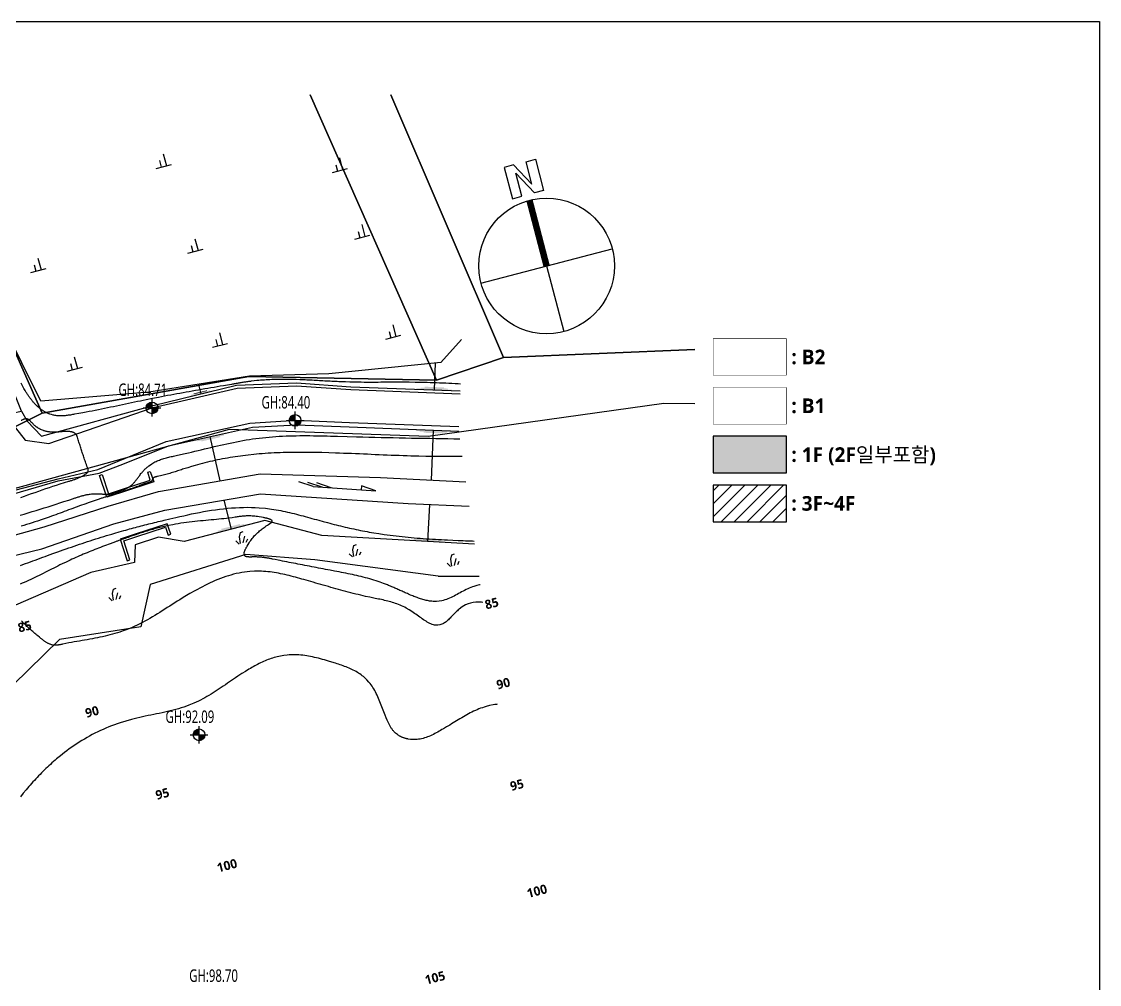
# Model space of a CAD drawing. Header units: millimetres. Extents: x 0 to 190005487, y 0 to 455456909.
# Drawn here: x 218247 to 336000, y 132444 to 237600 of the extents above; entities that cross this region are included whole.
import ezdxf
from ezdxf.enums import TextEntityAlignment as Align
from ezdxf.xclip import XClip

# ---------------------------------------------------------------- set-up
doc = ezdxf.new("R2010")
doc.units = ezdxf.units.MM
doc.header["$LTSCALE"] = 800
doc.header["$MEASUREMENT"] = 0
doc.header["$XCLIPFRAME"] = 0
doc.linetypes.add('CENTER', pattern=[2, 1.25, -0.25, 0.25, -0.25])
doc.linetypes.add('HID', pattern=[2, 1.1, -0.9])
doc.layers.get('0').update_dxf_attribs({"linetype": 'CONTINUOUS'})
doc.layers.get('Defpoints').update_dxf_attribs({"color": 153, "linetype": 'CONTINUOUS'})
for name, color, linetype in [('1-1CON', 35, 'CONTINUOUS'), ('1-5CON', 30, 'CONTINUOUS'), ('1-HY', 8, 'CONTINUOUS'), ('1-ROAD', 1, 'CONTINUOUS'), ('1-SIM', 8, 'CONTINUOUS'), ('1-낙차구조물', 7, 'CONTINUOUS'), ('1-물선', 5, 'CONTINUOUS'), ('1-지적선', 3, 'CONTINUOUS'), ('2F', 5, 'HID'), ('CE_GH', 240, 'CONTINUOUS'), ('NR', 7, 'CONTINUOUS'), ('SYM', 7, 'CONTINUOUS'), ('TEX', 3, 'CONTINUOUS'), ('WAL', 3, 'CONTINUOUS'), ('지상1층', 253, 'CONTINUOUS'), ('지하2층외벽선', 6, 'CONTINUOUS')]:
    doc.layers.add(name, color=color, linetype=linetype)
doc.layers.add('CE_FH_TEXT', color=130, linetype='CONTINUOUS', lineweight=20)
doc.layers.add('CE_GH_TEXT', color=2, linetype='CONTINUOUS', lineweight=20)
doc.styles.add('SH_대대리576', font='NanumGothicBold.ttf')
doc.styles.add('나눔고딕N', font='NanumGothic.ttf')

# ---------------------------------------------------------------- blocks, each defined once
blk = doc.blocks.new('A$C6F554C51')
at = {"layer": '1-SIM', "color": 8}
for p, q in [((0.769, 0.892), (0.769, 0)), ((0.375, 0.48), (0.375, 0)), ((0, 0), (1.144, 0))]:
    blk.add_line(p, q, dxfattribs=at)
blk = doc.blocks.new('A$C39EA40FB')
at = {"layer": '1-SIM', "color": 8}
for p, q in [((0.48, 0.777), (0.686, 0.812)), ((0, 0.286), (0.172, 0)), ((0.274, 0), (0.332, 0.503)), ((0.332, 0.503), (0.48, 0.777)), ((0.469, 0), (0.709, 0.446)), ((0.709, 0.011), (0.88, 0.206))]:
    blk.add_line(p, q, dxfattribs=at)
blk = doc.blocks.new('A$C19E135C4')
at = {"layer": '1-물선', "linetype": 'Continuous'}
for p, q in [((1.6, 0), (0, 0.42)), ((2.6, 0), (1, 0.42)), ((1.6, 0), (8.48, 0)), ((3.6, 0), (2, 0.42)), ((8.48, 0), (6.87, 0.42))]:
    blk.add_line(p, q, dxfattribs=at)
blk.add_lwpolyline([(6.87, 0.42), (6.87, 0)], dxfattribs=at)
blk = doc.blocks.new('dr-sy-018-D-M')
for p, q in [((-1, 16.4), (-2.5, 16.4)), ((-2.5, 16.4), (-2.5, 11.4)), ((-1, 16.4), (1, 12.8)), ((-1, 15.09), (1.05, 11.4)), ((-1, 11.4), (-1, 15.09)), ((1, 12.8), (1, 16.4)), ((1, 16.4), (2.5, 16.4)), ((2.5, 16.4), (2.5, 11.4)), ((-2.5, 11.4), (-1, 11.4)), ((2.5, 11.4), (1.05, 11.4)), ((-10.5, 0), (10.5, 0)), ((0, 0), (0, -10.5))]:
    blk.add_line(p, q)
at = {"const_width": 1}
blk.add_lwpolyline([(0, 10.5), (0, 0)], dxfattribs=at)
blk.add_circle((0, 0), 10.5)
blk = doc.blocks.new('현황측량 지적')
at = {"layer": '1-1CON', "linetype": 'Continuous', "elevation": 84000}
blk.add_lwpolyline([(137248, 39163), (136996, 39177), (136658, 39196), (136321, 39214), (135983, 39231), (135645, 39248), (135307, 39264), (134969, 39278), (134631, 39292), (134293, 39305), (133956, 39316), (133618, 39326), (133279, 39335), (132941, 39343), (132295, 39355), (131649, 39362), (131341, 39364), (131032, 39366), (130724, 39366), (130416, 39366), (130107, 39365), (129799, 39364), (129491, 39362), (129182, 39360), (128874, 39358), (128566, 39357), (128257, 39355), (127949, 39354), (127641, 39353), (127333, 39353), (127024, 39353), (126716, 39355), (126408, 39357), (126100, 39360), (125792, 39365), (125484, 39370), (125176, 39378), (124674, 39392), (124172, 39411), (123978, 39419), (123783, 39428), (123589, 39437), (123395, 39446), (123201, 39456), (123006, 39466), (122812, 39477), (122618, 39487), (122423, 39498), (122229, 39509), (122035, 39520), (121840, 39531), (121646, 39542), (121452, 39553), (121257, 39564), (121063, 39574), (120868, 39584), (120674, 39594), (120479, 39603), (120284, 39612), (120090, 39621), (119691, 39636), (119292, 39649), (119088, 39655), (118884, 39661), (118680, 39665), (118476, 39668), (118272, 39671), (118068, 39672), (117863, 39673), (117659, 39672), (117455, 39670), (117251, 39667), (117047, 39663), (116843, 39657), (116640, 39650), (116436, 39642), (116233, 39632), (116029, 39620), (115826, 39608), (115623, 39593), (115420, 39577), (115217, 39559), (115014, 39539), (114708, 39507), (114403, 39471), (114299, 39458), (114195, 39444), (114092, 39431), (113988, 39417), (113885, 39402), (113781, 39387), (113678, 39372), (113575, 39356), (113472, 39341), (113368, 39324), (113265, 39308), (113162, 39291), (113059, 39275), (112955, 39258), (112852, 39241), (112749, 39223), (112646, 39206), (112543, 39188), (112439, 39171), (112336, 39153), (112233, 39135), (111791, 39059), (111349, 38983), (111010, 38925), (110671, 38867), (110332, 38808), (109992, 38750), (109653, 38691), (109314, 38632), (108975, 38573), (108636, 38514), (108297, 38455), (107958, 38395), (107620, 38335), (107282, 38274), (106944, 38214), (106606, 38152), (106269, 38091), (105932, 38028), (105595, 37966), (105259, 37903), (104924, 37839), (104589, 37774), (104254, 37709), (103592, 37579), (102932, 37446), (102605, 37380), (102279, 37312), (101953, 37245), (101627, 37177), (101301, 37109), (100975, 37040), (100649, 36972), (100323, 36903), (99996, 36834), (99669, 36765), (99341, 36696), (99013, 36628), (98684, 36560), (98353, 36492), (98022, 36424), (97690, 36357), (97356, 36290), (97021, 36224), (96685, 36159), (96347, 36094), (96007, 36030), (95552, 35946), (95094, 35864), (94980, 35843), (94866, 35824), (94751, 35805), (94637, 35786), (94522, 35769), (94408, 35753), (94294, 35738), (94180, 35725), (94066, 35714), (93953, 35705), (93840, 35697), (93727, 35692), (93615, 35690), (93503, 35690), (93391, 35693), (93281, 35699), (93171, 35708), (93061, 35721), (92953, 35737), (92845, 35757), (92738, 35781), (92567, 35826), (92399, 35882), (92336, 35905), (92273, 35929), (92211, 35955), (92149, 35982), (92087, 36011), (92026, 36040), (91965, 36072), (91905, 36104), (91845, 36138), (91786, 36172), (91728, 36208), (91669, 36245), (91612, 36283), (91555, 36322), (91498, 36362), (91443, 36403), (91387, 36445), (91333, 36487), (91279, 36530), (91226, 36574), (91173, 36619), (91055, 36722), (90941, 36829), (90878, 36889), (90817, 36950), (90756, 37013), (90697, 37076), (90638, 37140), (90581, 37205), (90524, 37270), (90469, 37337), (90414, 37404), (90360, 37472), (90307, 37540), (90255, 37609), (90204, 37679), (90154, 37749), (90104, 37820), (90055, 37891), (90007, 37963), (89960, 38035), (89913, 38108), (89867, 38181), (89822, 38254), (89692, 38468), (89567, 38685), (89486, 38828), (89408, 38973), (89332, 39118), (89257, 39264)], dxfattribs=at)
at = {"layer": '1-1CON', "color": 8, "linetype": 'Continuous'}
for points, elevation in [([(139412, 17235), (139342, 17224), (139029, 17160), (138720, 17070), (138549, 17012), (138379, 16947), (138210, 16876), (138042, 16799), (137875, 16719), (137708, 16635), (137542, 16548), (137376, 16459), (137211, 16369), (137046, 16279), (136880, 16189), (136715, 16101), (136549, 16015), (136383, 15931), (136217, 15852), (136050, 15777), (135882, 15708), (135714, 15645), (135545, 15589), (135375, 15540), (135203, 15501), (134912, 15450), (134617, 15429), (134496, 15425), (134374, 15426), (134253, 15431), (134130, 15439), (134008, 15452), (133885, 15469), (133762, 15489), (133638, 15512), (133515, 15539), (133391, 15569), (133268, 15601), (133144, 15635), (133021, 15673), (132898, 15712), (132775, 15753), (132652, 15796), (132530, 15840), (132408, 15886), (132286, 15933), (132165, 15981), (132045, 16030), (131805, 16129), (131569, 16229), (131451, 16279), (131334, 16330), (131218, 16381), (131102, 16432), (130987, 16483), (130872, 16534), (130757, 16586), (130643, 16637), (130529, 16688), (130415, 16739), (130301, 16789), (130188, 16840), (130075, 16890), (129961, 16939), (129848, 16989), (129735, 17037), (129622, 17085), (129508, 17133), (129394, 17180), (129280, 17226), (129166, 17271), (128828, 17403), (128487, 17527), (128260, 17606), (128032, 17681), (127802, 17754), (127571, 17824), (127340, 17891), (127107, 17956), (126873, 18019), (126638, 18079), (126402, 18138), (126165, 18194), (125927, 18249), (125688, 18303), (125448, 18355), (125208, 18405), (124967, 18455), (124725, 18504), (124483, 18552), (124240, 18599), (123996, 18646), (123752, 18693), (123507, 18739), (123011, 18833), (122513, 18928), (122260, 18976), (122008, 19024), (121755, 19072), (121503, 19120), (121250, 19168), (120998, 19217), (120747, 19265), (120495, 19313), (120245, 19362), (119995, 19410), (119747, 19458), (119499, 19506), (119252, 19554), (119007, 19602), (118763, 19649), (118521, 19697), (118281, 19744), (118042, 19791), (117805, 19838), (117570, 19884), (117337, 19931), (117024, 19993), (116715, 20055), (116634, 20071), (116553, 20087), (116471, 20103), (116389, 20119), (116308, 20134), (116225, 20149), (116142, 20163), (116059, 20177), (115975, 20191), (115889, 20203), (115803, 20215), (115716, 20226), (115627, 20237), (115537, 20246), (115446, 20255), (115353, 20263), (115258, 20269), (115162, 20275), (115063, 20279), (114962, 20282), (114859, 20284), (114708, 20284), (114551, 20282), (114502, 20281), (114454, 20280), (114405, 20279), (114357, 20278), (114308, 20278), (114261, 20278), (114213, 20278), (114167, 20279), (114121, 20280), (114077, 20282), (114034, 20285), (113992, 20289), (113951, 20294), (113912, 20300), (113875, 20308), (113840, 20317), (113808, 20327), (113777, 20339), (113749, 20352), (113723, 20368), (113700, 20385), (113656, 20427), (113627, 20479), (113615, 20510), (113607, 20543), (113603, 20579), (113602, 20618), (113605, 20658), (113611, 20700), (113619, 20745), (113631, 20790), (113645, 20837), (113661, 20886), (113680, 20935), (113700, 20986), (113723, 21037), (113747, 21089), (113772, 21141), (113799, 21194), (113826, 21247), (113855, 21299), (113884, 21352), (113914, 21404), (113944, 21455), (114060, 21651), (114174, 21833), (114258, 21961), (114342, 22083), (114426, 22199), (114510, 22309), (114594, 22414), (114678, 22514), (114764, 22610), (114850, 22703), (114937, 22791), (115026, 22877), (115116, 22961), (115209, 23042), (115303, 23121), (115400, 23200), (115499, 23277), (115600, 23354), (115705, 23431), (115813, 23509), (115924, 23587), (116038, 23667), (116157, 23748), (116290, 23840), (116429, 23934), (116441, 23942), (116453, 23950), (116465, 23958), (116476, 23966), (116488, 23975), (116499, 23983), (116511, 23991), (116522, 23999), (116533, 24007), (116543, 24015), (116554, 24023), (116564, 24031), (116574, 24039), (116583, 24047), (116592, 24055), (116601, 24063), (116609, 24071), (116617, 24079), (116624, 24087), (116631, 24094), (116637, 24102), (116663, 24138), (116676, 24172), (116679, 24198), (116674, 24224), (116663, 24248), (116646, 24272), (116623, 24296), (116594, 24318), (116559, 24340), (116520, 24361), (116477, 24382), (116429, 24402), (116378, 24421), (116324, 24440), (116266, 24458), (116207, 24475), (116145, 24492), (116081, 24508), (116016, 24523), (115950, 24538), (115883, 24552), (115816, 24566), (115750, 24579), (115499, 24627), (115262, 24666), (115094, 24691), (114934, 24712), (114779, 24729), (114631, 24742), (114488, 24752), (114350, 24759), (114217, 24763), (114089, 24764), (113965, 24763), (113844, 24759), (113727, 24754), (113612, 24746), (113500, 24736), (113390, 24725), (113282, 24713), (113176, 24700), (113070, 24686), (112965, 24671), (112860, 24655), (112755, 24640), (112649, 24624), (112300, 24573), (111937, 24525), (111678, 24494), (111414, 24464), (111143, 24435), (110868, 24407), (110588, 24379), (110304, 24352), (110016, 24325), (109724, 24298), (109430, 24270), (109133, 24241), (108834, 24212), (108533, 24181), (108231, 24149), (107928, 24116), (107625, 24080), (107321, 24042), (107018, 24001), (106716, 23958), (106415, 23912), (106116, 23863), (105819, 23810), (105359, 23721), (104906, 23623), (104744, 23587), (104583, 23549), (104423, 23510), (104263, 23470), (104104, 23429), (103946, 23387), (103788, 23344), (103631, 23300), (103475, 23256), (103319, 23210), (103163, 23163), (103008, 23116), (102853, 23068), (102699, 23019), (102545, 22970), (102391, 22920), (102237, 22870), (102083, 22819), (101930, 22767), (101776, 22715), (101623, 22663), (101394, 22584), (101164, 22505), (101088, 22478), (101012, 22452), (100936, 22425), (100860, 22399), (100784, 22372), (100708, 22345), (100632, 22318), (100556, 22291), (100480, 22264), (100404, 22237), (100327, 22210), (100251, 22183), (100175, 22156), (100099, 22129), (100023, 22101), (99947, 22074), (99871, 22047), (99795, 22019), (99719, 21992), (99643, 21964), (99567, 21936), (99279, 21831), (98991, 21725), (98779, 21647), (98567, 21568), (98355, 21488), (98144, 21409), (97933, 21328), (97722, 21247), (97511, 21165), (97301, 21083), (97091, 21000), (96882, 20916), (96672, 20832), (96463, 20746), (96255, 20660), (96046, 20573), (95838, 20485), (95631, 20396), (95424, 20305), (95217, 20214), (95010, 20122), (94805, 20029), (94599, 19934), (94163, 19731), (93729, 19522), (93500, 19410), (93271, 19296), (93042, 19182), (92814, 19068), (92586, 18952), (92358, 18837), (92130, 18721), (91902, 18606), (91674, 18491), (91446, 18377), (91217, 18263), (90988, 18151), (90759, 18040), (90529, 17930), (90299, 17822), (90068, 17716), (89836, 17612), (89604, 17511), (89370, 17412), (89136, 17316)], 84000), ([(89154, 24841), (89589, 24971), (90024, 25102), (90458, 25234), (90893, 25367), (91327, 25502), (91762, 25638), (92196, 25774), (92631, 25912), (93066, 26051), (93501, 26191), (93936, 26332), (94457, 26503), (94979, 26674), (95065, 26703), (95150, 26731), (95236, 26759), (95322, 26786), (95408, 26814), (95494, 26840), (95580, 26867), (95667, 26893), (95753, 26918), (95839, 26943), (95926, 26967), (96012, 26990), (96099, 27012), (96186, 27033), (96273, 27053), (96360, 27072), (96447, 27089), (96535, 27106), (96623, 27121), (96710, 27134), (96798, 27146), (96931, 27162), (97064, 27174), (97109, 27178), (97154, 27181), (97199, 27184), (97243, 27186), (97288, 27188), (97333, 27190), (97378, 27191), (97423, 27192), (97468, 27193), (97513, 27193), (97559, 27193), (97604, 27192), (97649, 27191), (97694, 27190), (97739, 27188), (97785, 27186), (97830, 27184), (97875, 27182), (97920, 27179), (97966, 27176), (98011, 27172), (98086, 27166), (98161, 27159), (98191, 27156), (98220, 27153), (98250, 27150), (98280, 27147), (98309, 27144), (98339, 27142), (98368, 27139), (98398, 27136), (98427, 27134), (98457, 27132), (98486, 27130), (98516, 27129), (98545, 27128), (98574, 27127), (98604, 27126), (98633, 27126), (98662, 27127), (98691, 27128), (98721, 27129), (98750, 27132), (98779, 27134), (98822, 27139), (98865, 27146), (98879, 27148), (98893, 27151), (98907, 27153), (98921, 27156), (98935, 27159), (98949, 27162), (98963, 27165), (98977, 27168), (98991, 27171), (99005, 27175), (99019, 27178), (99033, 27182), (99047, 27185), (99061, 27189), (99074, 27193), (99088, 27197), (99102, 27201), (99116, 27205), (99130, 27209), (99144, 27213), (99158, 27217), (99225, 27237), (99293, 27257), (99347, 27273), (99400, 27289), (99453, 27306), (99507, 27322), (99560, 27339), (99613, 27356), (99666, 27373), (99719, 27391), (99772, 27408), (99825, 27426), (99878, 27444), (99930, 27462), (99983, 27480), (100035, 27499), (100088, 27517), (100140, 27536), (100193, 27555), (100245, 27574), (100297, 27593), (100349, 27613), (100401, 27633), (100466, 27657), (100531, 27682), (100543, 27687), (100556, 27692), (100569, 27697), (100581, 27702), (100594, 27707), (100607, 27712), (100619, 27717), (100632, 27722), (100645, 27727), (100657, 27732), (100670, 27738), (100683, 27743), (100695, 27748), (100708, 27753), (100720, 27759), (100733, 27764), (100745, 27770), (100758, 27775), (100770, 27781), (100782, 27787), (100795, 27792), (100831, 27810), (100868, 27828), (100892, 27840), (100916, 27852), (100940, 27865), (100963, 27878), (100987, 27891), (101010, 27905), (101033, 27919), (101057, 27933), (101079, 27947), (101102, 27962), (101125, 27977), (101147, 27992), (101169, 28007), (101191, 28023), (101213, 28039), (101235, 28055), (101256, 28071), (101277, 28088), (101298, 28105), (101319, 28122), (101340, 28139), (101403, 28194), (101464, 28251), (101505, 28291), (101545, 28331), (101583, 28373), (101621, 28415), (101659, 28458), (101695, 28502), (101731, 28546), (101766, 28591), (101801, 28636), (101836, 28682), (101870, 28728), (101904, 28775), (101937, 28821), (101971, 28868), (102004, 28915), (102038, 28962), (102071, 29009), (102105, 29057), (102139, 29104), (102173, 29150), (102207, 29197), (102277, 29291), (102349, 29383), (102386, 29430), (102424, 29476), (102462, 29521), (102500, 29567), (102539, 29611), (102578, 29656), (102618, 29699), (102658, 29743), (102699, 29785), (102740, 29828), (102782, 29869), (102824, 29911), (102866, 29951), (102909, 29991), (102953, 30030), (102997, 30069), (103041, 30107), (103086, 30144), (103132, 30180), (103178, 30216), (103224, 30251), (103377, 30363), (103534, 30466), (103646, 30533), (103759, 30597), (103875, 30658), (103993, 30715), (104112, 30769), (104233, 30820), (104356, 30868), (104480, 30913), (104606, 30957), (104733, 30998), (104861, 31036), (104990, 31074), (105119, 31109), (105250, 31143), (105382, 31176), (105513, 31207), (105646, 31238), (105779, 31268), (105912, 31298), (106045, 31327), (106178, 31356), (106672, 31463), (107164, 31574), (107522, 31656), (107878, 31740), (108233, 31824), (108587, 31908), (108940, 31993), (109293, 32078), (109644, 32163), (109995, 32247), (110345, 32330), (110695, 32412), (111044, 32493), (111393, 32572), (111742, 32650), (112091, 32725), (112440, 32798), (112789, 32868), (113138, 32935), (113488, 32999), (113838, 33059), (114188, 33116), (114540, 33169), (115257, 33267), (115978, 33347), (116345, 33383), (116714, 33415), (117084, 33442), (117454, 33465), (117825, 33485), (118197, 33501), (118569, 33513), (118942, 33523), (119315, 33529), (119689, 33533), (120063, 33535), (120437, 33534), (120812, 33531), (121187, 33527), (121563, 33521), (121938, 33514), (122314, 33505), (122689, 33496), (123065, 33486), (123441, 33475), (123816, 33465), (124861, 33435), (125904, 33408), (126572, 33390), (127239, 33374), (127905, 33358), (128571, 33343), (129237, 33329), (129902, 33315), (130567, 33301), (131232, 33288), (131896, 33275), (132560, 33263), (133224, 33252), (133887, 33240), (134551, 33229), (135214, 33218), (135876, 33208), (136539, 33197), (137174, 33188)], 84000), ([(137446, 31254), (137401, 31254), (137082, 31251), (136764, 31249), (136445, 31248), (136126, 31247), (135808, 31246), (135489, 31247), (135171, 31248), (134852, 31250), (134534, 31253), (134215, 31256), (133463, 31267), (132711, 31282), (132278, 31293), (131845, 31304), (131411, 31318), (130978, 31332), (130545, 31347), (130111, 31364), (129678, 31381), (129245, 31399), (128812, 31417), (128378, 31436), (127945, 31455), (127512, 31474), (127079, 31493), (126645, 31512), (126212, 31531), (125779, 31549), (125346, 31567), (124913, 31584), (124479, 31601), (124046, 31616), (123613, 31631), (122855, 31655), (122097, 31675), (121771, 31682), (121446, 31689), (121121, 31695), (120796, 31700), (120471, 31703), (120146, 31706), (119821, 31707), (119496, 31706), (119170, 31704), (118845, 31701), (118520, 31695), (118195, 31688), (117870, 31679), (117544, 31668), (117219, 31655), (116894, 31640), (116568, 31623), (116243, 31603), (115917, 31581), (115592, 31556), (115266, 31529), (114660, 31473), (114053, 31408), (113772, 31376), (113492, 31341), (113211, 31305), (112931, 31266), (112651, 31225), (112371, 31182), (112092, 31137), (111813, 31090), (111535, 31041), (111257, 30989), (110980, 30936), (110704, 30880), (110428, 30822), (110154, 30762), (109880, 30699), (109608, 30634), (109336, 30567), (109065, 30498), (108796, 30427), (108528, 30353), (108261, 30277), (107856, 30158), (107454, 30033), (107316, 29990), (107178, 29945), (107039, 29901), (106901, 29856), (106763, 29811), (106625, 29766), (106487, 29721), (106348, 29677), (106210, 29632), (106070, 29587), (105930, 29543), (105790, 29500), (105649, 29457), (105507, 29414), (105364, 29372), (105221, 29331), (105076, 29291), (104930, 29252), (104784, 29215), (104636, 29178), (104486, 29142), (104313, 29103), (104139, 29066), (104117, 29061), (104095, 29057), (104073, 29052), (104051, 29047), (104029, 29042), (104007, 29037), (103986, 29031), (103964, 29025), (103943, 29019), (103922, 29013), (103902, 29006), (103881, 28998), (103861, 28991), (103842, 28982), (103822, 28974), (103803, 28964), (103785, 28954), (103767, 28944), (103749, 28932), (103732, 28920), (103716, 28908), (103695, 28890), (103675, 28870), (103671, 28866), (103666, 28861), (103662, 28856), (103657, 28851), (103653, 28846), (103648, 28841), (103644, 28836), (103640, 28831), (103636, 28826), (103632, 28820), (103628, 28815), (103624, 28809), (103620, 28804), (103617, 28798), (103613, 28793), (103609, 28787), (103606, 28781), (103603, 28775), (103599, 28769), (103596, 28763), (103593, 28757), (103586, 28743), (103580, 28729), (103577, 28722), (103574, 28714), (103571, 28706), (103568, 28698), (103565, 28690), (103562, 28682), (103559, 28674), (103556, 28666), (103553, 28658), (103551, 28650), (103548, 28643), (103545, 28635), (103542, 28627), (103539, 28620), (103535, 28612), (103532, 28605), (103528, 28598), (103525, 28591), (103521, 28584), (103517, 28577), (103512, 28571), (103502, 28557), (103490, 28544), (103483, 28537), (103476, 28530), (103468, 28524), (103460, 28518), (103452, 28513), (103443, 28507), (103434, 28502), (103425, 28497), (103415, 28493), (103406, 28488), (103396, 28484), (103386, 28480), (103375, 28476), (103365, 28473), (103354, 28469), (103344, 28466), (103333, 28462), (103322, 28459), (103311, 28456), (103300, 28452), (103289, 28449), (103223, 28430), (103157, 28410), (103102, 28393), (103049, 28376), (102995, 28359), (102943, 28342), (102890, 28324), (102839, 28307), (102787, 28289), (102737, 28271), (102686, 28253), (102636, 28235), (102586, 28217), (102537, 28199), (102487, 28180), (102438, 28162), (102389, 28144), (102340, 28125), (102291, 28107), (102242, 28088), (102193, 28070), (102145, 28051), (102096, 28033), (101959, 27982), (101821, 27932), (101732, 27899), (101643, 27867), (101554, 27835), (101464, 27804), (101373, 27772), (101283, 27741), (101192, 27710), (101101, 27679), (101009, 27648), (100918, 27617), (100826, 27587), (100734, 27556), (100642, 27526), (100549, 27495), (100457, 27465), (100365, 27435), (100272, 27405), (100179, 27376), (100087, 27346), (99994, 27316), (99902, 27286), (99720, 27228), (99539, 27171), (99450, 27142), (99361, 27114), (99272, 27086), (99183, 27057), (99095, 27029), (99006, 27001), (98917, 26973), (98829, 26945), (98740, 26916), (98652, 26888), (98564, 26860), (98475, 26831), (98387, 26803), (98299, 26774), (98211, 26746), (98123, 26717), (98035, 26688), (97947, 26659), (97859, 26630), (97771, 26601), (97683, 26572), (97359, 26463), (97034, 26352), (96798, 26271), (96562, 26188), (96326, 26104), (96091, 26020), (95855, 25935), (95620, 25850), (95384, 25764), (95149, 25677), (94914, 25591), (94679, 25504), (94444, 25417), (94208, 25330), (93973, 25243), (93738, 25157), (93502, 25070), (93267, 24984), (93031, 24898), (92795, 24813), (92559, 24729), (92323, 24645), (92086, 24562), (91559, 24378), (91029, 24200), (90737, 24103), (90444, 24007), (90151, 23913), (89858, 23820), (89564, 23728), (89270, 23637)], 83000), ([(89177, 19360), (89449, 19456), (89719, 19553), (89990, 19650), (90261, 19749), (90531, 19847), (90801, 19946), (91071, 20046), (91342, 20145), (91612, 20245), (91882, 20344), (92152, 20443), (92715, 20649), (93279, 20851), (93571, 20956), (93865, 21060), (94158, 21163), (94451, 21266), (94745, 21367), (95039, 21468), (95334, 21568), (95628, 21668), (95923, 21766), (96218, 21864), (96513, 21961), (96808, 22057), (97104, 22152), (97400, 22246), (97696, 22339), (97992, 22432), (98289, 22523), (98586, 22613), (98883, 22702), (99180, 22791), (99477, 22878), (99982, 23024), (100487, 23167), (100694, 23225), (100901, 23282), (101109, 23339), (101317, 23396), (101524, 23452), (101732, 23508), (101940, 23563), (102149, 23618), (102357, 23672), (102566, 23726), (102775, 23780), (102984, 23833), (103193, 23886), (103403, 23938), (103612, 23990), (103822, 24042), (104032, 24094), (104243, 24145), (104454, 24196), (104665, 24247), (104876, 24297), (105515, 24448), (106156, 24598), (106586, 24696), (107017, 24793), (107449, 24887), (107882, 24978), (108316, 25066), (108750, 25151), (109185, 25231), (109620, 25307), (110055, 25377), (110491, 25442), (110927, 25501), (111363, 25553), (111799, 25598), (112234, 25636), (112670, 25666), (113104, 25688), (113539, 25701), (113973, 25705), (114406, 25699), (114838, 25682), (115269, 25655), (115948, 25595), (116624, 25507), (116871, 25470), (117117, 25431), (117363, 25388), (117609, 25342), (117855, 25293), (118100, 25242), (118345, 25188), (118590, 25132), (118835, 25074), (119079, 25014), (119323, 24953), (119568, 24890), (119812, 24825), (120056, 24760), (120299, 24694), (120543, 24627), (120787, 24560), (121031, 24493), (121275, 24425), (121518, 24358), (121762, 24291), (122245, 24160), (122727, 24032), (122966, 23969), (123205, 23908), (123445, 23847), (123684, 23786), (123923, 23727), (124162, 23669), (124402, 23612), (124642, 23555), (124881, 23500), (125121, 23445), (125362, 23392), (125602, 23340), (125842, 23289), (126083, 23239), (126324, 23190), (126565, 23143), (126806, 23097), (127047, 23052), (127289, 23008), (127531, 22965), (127773, 22924), (128341, 22831), (128910, 22746), (129237, 22700), (129564, 22656), (129892, 22614), (130220, 22575), (130549, 22537), (130878, 22502), (131207, 22468), (131536, 22436), (131866, 22406), (132195, 22378), (132525, 22351), (132856, 22326), (133186, 22302), (133516, 22279), (133847, 22257), (134178, 22237), (134509, 22217), (134840, 22199), (135170, 22181), (135501, 22164), (135832, 22147), (136422, 22119), (137011, 22092), (137270, 22081), (137529, 22069), (137787, 22058), (138046, 22048), (138304, 22037), (138563, 22027), (138741, 22020)], 83000), ([(141242, 4190), (141185, 4182), (140997, 4155), (140811, 4122), (140423, 4045), (140042, 3945), (139845, 3887), (139649, 3824), (139455, 3755), (139262, 3681), (139071, 3603), (138881, 3520), (138691, 3433), (138503, 3341), (138315, 3247), (138128, 3149), (137941, 3048), (137755, 2944), (137569, 2838), (137383, 2729), (137197, 2619), (137011, 2507), (136824, 2393), (136637, 2279), (136450, 2163), (136261, 2047), (136072, 1931), (135730, 1722), (135384, 1514), (135230, 1423), (135075, 1332), (134920, 1243), (134763, 1155), (134606, 1070), (134449, 987), (134290, 907), (134131, 831), (133972, 759), (133811, 691), (133650, 627), (133489, 569), (133327, 516), (133164, 469), (133000, 428), (132836, 394), (132671, 367), (132506, 347), (132340, 336), (132174, 332), (132006, 338), (131779, 357), (131550, 394), (131489, 405), (131429, 418), (131368, 431), (131308, 446), (131248, 462), (131189, 479), (131129, 497), (131070, 517), (131012, 538), (130954, 560), (130896, 583), (130839, 607), (130783, 633), (130727, 660), (130672, 688), (130618, 717), (130565, 748), (130513, 779), (130462, 812), (130411, 846), (130362, 882), (130252, 966), (130147, 1057), (130090, 1110), (130035, 1166), (129982, 1223), (129930, 1282), (129880, 1342), (129832, 1404), (129785, 1468), (129740, 1533), (129696, 1600), (129654, 1667), (129612, 1736), (129572, 1806), (129533, 1877), (129495, 1949), (129458, 2022), (129422, 2095), (129386, 2169), (129352, 2244), (129318, 2319), (129284, 2395), (129251, 2471), (129139, 2731), (129032, 2993), (128957, 3179), (128884, 3366), (128811, 3552), (128739, 3739), (128667, 3925), (128595, 4111), (128523, 4296), (128449, 4479), (128375, 4661), (128298, 4841), (128220, 5019), (128140, 5195), (128056, 5368), (127970, 5537), (127881, 5704), (127788, 5867), (127691, 6026), (127590, 6181), (127484, 6331), (127373, 6477), (127256, 6618), (127027, 6872), (126776, 7106), (126654, 7211), (126528, 7312), (126398, 7410), (126265, 7503), (126127, 7593), (125986, 7680), (125842, 7763), (125695, 7844), (125544, 7921), (125392, 7996), (125236, 8067), (125079, 8137), (124919, 8204), (124758, 8269), (124595, 8332), (124431, 8393), (124265, 8452), (124099, 8510), (123931, 8566), (123763, 8621), (123595, 8675), (123210, 8797), (122825, 8914), (122608, 8979), (122392, 9042), (122176, 9102), (121959, 9161), (121743, 9217), (121528, 9270), (121312, 9320), (121096, 9367), (120881, 9411), (120666, 9450), (120452, 9486), (120238, 9518), (120024, 9545), (119811, 9567), (119598, 9585), (119385, 9597), (119173, 9603), (118962, 9604), (118751, 9599), (118541, 9588), (118331, 9571), (117951, 9526), (117573, 9459), (117404, 9425), (117235, 9386), (117066, 9342), (116899, 9295), (116731, 9244), (116564, 9189), (116398, 9131), (116233, 9069), (116068, 9004), (115903, 8936), (115740, 8865), (115577, 8791), (115415, 8714), (115253, 8635), (115092, 8554), (114932, 8470), (114773, 8385), (114615, 8297), (114457, 8208), (114300, 8117), (114144, 8025), (113754, 7790), (113370, 7548), (113140, 7400), (112912, 7250), (112685, 7099), (112460, 6946), (112236, 6793), (112012, 6640), (111789, 6486), (111567, 6333), (111345, 6181), (111123, 6029), (110900, 5879), (110678, 5731), (110454, 5585), (110230, 5442), (110005, 5302), (109779, 5164), (109552, 5031), (109323, 4901), (109092, 4776), (108859, 4655), (108624, 4540), (108113, 4303), (107590, 4093), (107307, 3988), (107021, 3889), (106732, 3797), (106441, 3709), (106147, 3627), (105851, 3549), (105553, 3475), (105254, 3404), (104953, 3336), (104651, 3270), (104348, 3206), (104044, 3143), (103739, 3080), (103434, 3017), (103129, 2954), (102824, 2889), (102519, 2823), (102215, 2755), (101912, 2683), (101609, 2609), (101308, 2530), (100688, 2359), (100076, 2167), (99761, 2062), (99449, 1952), (99139, 1836), (98831, 1715), (98525, 1588), (98222, 1457), (97921, 1320), (97622, 1179), (97325, 1033), (97032, 881), (96740, 725), (96452, 565), (96166, 399), (95883, 230), (95603, 56), (95326, -123), (95052, -306), (94781, -492), (94513, -683), (94249, -878), (93988, -1077), (93553, -1419), (93128, -1772), (92956, -1917), (92786, -2065), (92617, -2213), (92450, -2364), (92285, -2516), (92121, -2670), (91958, -2825), (91797, -2982), (91637, -3140), (91478, -3300), (91320, -3461), (91164, -3623), (91009, -3787), (90855, -3952), (90702, -4119), (90550, -4287), (90399, -4456), (90249, -4626), (90101, -4797), (89953, -4970), (89806, -5143), (89486, -5525), (89170, -5912)], 91000)]:
    blk.add_lwpolyline(points, dxfattribs=dict(at, elevation=elevation))
at = {"layer": '1-5CON', "color": 8, "linetype": 'Continuous', "elevation": 85000}
for points in [[(139680, 15322), (139538, 15335), (139234, 15344), (138935, 15333), (138642, 15300), (138356, 15243), (138078, 15158), (137807, 15044), (137444, 14843), (137100, 14576), (137006, 14498), (136913, 14416), (136821, 14331), (136730, 14243), (136640, 14153), (136551, 14062), (136462, 13970), (136374, 13878), (136286, 13786), (136198, 13695), (136111, 13606), (136023, 13519), (135936, 13435), (135848, 13353), (135760, 13276), (135672, 13204), (135583, 13136), (135494, 13074), (135404, 13019), (135314, 12970), (135222, 12929), (135011, 12854), (134794, 12823), (134670, 12820), (134545, 12829), (134418, 12850), (134289, 12882), (134160, 12924), (134028, 12975), (133896, 13035), (133762, 13103), (133628, 13178), (133492, 13259), (133355, 13345), (133217, 13435), (133079, 13529), (132940, 13627), (132800, 13726), (132660, 13826), (132519, 13927), (132378, 14027), (132237, 14126), (132095, 14223), (131953, 14318), (131642, 14516), (131331, 14693), (131162, 14783), (130993, 14868), (130824, 14947), (130654, 15021), (130485, 15090), (130316, 15154), (130147, 15215), (129977, 15271), (129808, 15324), (129639, 15374), (129469, 15421), (129300, 15465), (129130, 15507), (128961, 15547), (128791, 15585), (128621, 15621), (128452, 15657), (128282, 15692), (128112, 15727), (127942, 15761), (127772, 15795), (127332, 15886), (126892, 15982), (126622, 16042), (126352, 16105), (126082, 16169), (125811, 16235), (125540, 16302), (125269, 16371), (124997, 16441), (124726, 16512), (124454, 16585), (124181, 16659), (123909, 16733), (123636, 16809), (123363, 16885), (123089, 16963), (122816, 17040), (122542, 17119), (122267, 17197), (121993, 17277), (121718, 17356), (121442, 17436), (121167, 17515), (120661, 17661), (120153, 17807), (119922, 17873), (119691, 17939), (119460, 18003), (119228, 18067), (118997, 18129), (118765, 18189), (118533, 18248), (118301, 18304), (118069, 18358), (117837, 18410), (117605, 18458), (117373, 18503), (117141, 18545), (116909, 18583), (116677, 18618), (116445, 18648), (116213, 18673), (115982, 18694), (115750, 18710), (115519, 18720), (115287, 18725), (114760, 18723), (114234, 18690), (113939, 18662), (113645, 18625), (113351, 18579), (113057, 18524), (112765, 18461), (112473, 18389), (112182, 18311), (111892, 18225), (111603, 18132), (111314, 18032), (111027, 17927), (110742, 17815), (110457, 17697), (110174, 17575), (109892, 17447), (109611, 17315), (109332, 17178), (109055, 17037), (108780, 16893), (108506, 16745), (108234, 16594), (107679, 16279), (107133, 15954), (106855, 15786), (106579, 15615), (106304, 15443), (106031, 15270), (105759, 15097), (105487, 14923), (105216, 14750), (104946, 14577), (104676, 14406), (104406, 14236), (104136, 14068), (103866, 13903), (103595, 13740), (103323, 13581), (103051, 13425), (102777, 13274), (102502, 13127), (102225, 12984), (101946, 12847), (101665, 12716), (101382, 12591), (100842, 12367), (100291, 12168), (100030, 12079), (99766, 11996), (99501, 11916), (99233, 11841), (98964, 11770), (98693, 11703), (98421, 11639), (98147, 11577), (97871, 11519), (97595, 11462), (97317, 11407), (97037, 11354), (96757, 11302), (96475, 11251), (96193, 11201), (95909, 11150), (95625, 11100), (95340, 11049), (95054, 10997), (94768, 10944), (94481, 10890), (94147, 10824), (93812, 10756), (93764, 10746), (93717, 10737), (93670, 10727), (93623, 10718), (93576, 10709), (93529, 10701), (93482, 10692), (93436, 10685), (93389, 10677), (93342, 10671), (93296, 10665), (93249, 10659), (93203, 10655), (93157, 10651), (93111, 10648), (93066, 10647), (93020, 10646), (92975, 10646), (92930, 10648), (92885, 10650), (92840, 10654), (92732, 10667), (92626, 10689), (92564, 10704), (92502, 10722), (92441, 10742), (92381, 10765), (92321, 10790), (92261, 10818), (92202, 10847), (92144, 10878), (92085, 10910), (92027, 10945), (91970, 10980), (91913, 11018), (91856, 11056), (91800, 11095), (91744, 11135), (91689, 11177), (91634, 11218), (91579, 11261), (91524, 11303), (91470, 11346), (91416, 11390), (91246, 11527), (91079, 11664), (90965, 11757), (90853, 11850), (90742, 11943), (90632, 12036), (90524, 12129), (90416, 12223), (90310, 12317), (90204, 12411), (90100, 12506), (89996, 12601), (89893, 12698), (89791, 12796), (89689, 12894), (89588, 12995), (89488, 13096), (89388, 13199), (89289, 13304)], [(89223, 26780), (89613, 26920), (90003, 27061), (90393, 27201), (90783, 27339), (91172, 27477), (91561, 27613), (91950, 27747), (92339, 27879), (92728, 28009), (93117, 28136), (93507, 28261), (93980, 28408), (94453, 28550), (94537, 28575), (94620, 28600), (94703, 28626), (94787, 28651), (94870, 28677), (94953, 28704), (95036, 28731), (95118, 28759), (95201, 28788), (95283, 28818), (95366, 28849), (95448, 28882), (95529, 28916), (95611, 28951), (95692, 28988), (95773, 29027), (95853, 29067), (95934, 29110), (96013, 29154), (96093, 29201), (96172, 29250), (96262, 29309), (96351, 29371), (96363, 29379), (96374, 29387), (96385, 29395), (96396, 29403), (96407, 29411), (96417, 29420), (96428, 29428), (96438, 29437), (96449, 29445), (96458, 29454), (96468, 29463), (96478, 29471), (96487, 29480), (96495, 29490), (96504, 29499), (96512, 29508), (96520, 29518), (96527, 29528), (96534, 29537), (96540, 29547), (96546, 29558), (96561, 29585), (96571, 29613), (96577, 29631), (96581, 29649), (96584, 29668), (96586, 29687), (96586, 29707), (96586, 29727), (96585, 29747), (96583, 29767), (96580, 29788), (96577, 29809), (96572, 29830), (96567, 29851), (96562, 29873), (96556, 29894), (96549, 29916), (96542, 29938), (96535, 29960), (96528, 29982), (96520, 30004), (96512, 30026), (96504, 30048), (96443, 30215), (96385, 30379), (96335, 30519), (96286, 30656), (96239, 30792), (96192, 30926), (96147, 31058), (96102, 31188), (96059, 31317), (96016, 31445), (95974, 31572), (95932, 31698), (95891, 31823), (95851, 31948), (95810, 32073), (95770, 32198), (95731, 32323), (95691, 32448), (95651, 32574), (95612, 32700), (95572, 32827), (95532, 32955), (95491, 33085), (95447, 33227), (95402, 33372), (95398, 33384), (95395, 33396), (95391, 33408), (95387, 33420), (95383, 33432), (95379, 33444), (95375, 33456), (95370, 33468), (95366, 33480), (95362, 33492), (95357, 33504), (95352, 33515), (95347, 33527), (95342, 33538), (95337, 33550), (95332, 33561), (95326, 33572), (95320, 33583), (95314, 33594), (95308, 33605), (95301, 33615), (95292, 33628), (95283, 33641), (95282, 33643), (95280, 33645), (95278, 33648), (95276, 33650), (95274, 33653), (95273, 33655), (95271, 33657), (95269, 33660), (95267, 33662), (95265, 33664), (95263, 33667), (95261, 33669), (95259, 33671), (95258, 33674), (95256, 33676), (95254, 33678), (95252, 33680), (95250, 33683), (95248, 33685), (95246, 33687), (95244, 33689), (95225, 33710), (95206, 33729), (95188, 33745), (95169, 33761), (95150, 33776), (95130, 33790), (95109, 33803), (95088, 33816), (95067, 33829), (95045, 33840), (95023, 33851), (95000, 33861), (94977, 33871), (94954, 33881), (94930, 33889), (94906, 33898), (94882, 33905), (94858, 33913), (94833, 33920), (94809, 33926), (94784, 33932), (94759, 33938), (94735, 33943), (94648, 33960), (94561, 33974), (94499, 33982), (94437, 33987), (94376, 33992), (94315, 33994), (94253, 33996), (94192, 33996), (94131, 33995), (94070, 33992), (94009, 33989), (93948, 33985), (93887, 33981), (93826, 33976), (93765, 33970), (93704, 33964), (93643, 33958), (93581, 33952), (93520, 33946), (93459, 33940), (93397, 33934), (93336, 33929), (93274, 33924), (93148, 33916), (93021, 33911), (92956, 33909), (92891, 33909), (92826, 33909), (92761, 33910), (92696, 33912), (92631, 33915), (92566, 33919), (92502, 33924), (92437, 33930), (92373, 33937), (92309, 33945), (92245, 33955), (92181, 33965), (92118, 33977), (92055, 33989), (91993, 34003), (91931, 34018), (91870, 34035), (91809, 34052), (91749, 34071), (91690, 34091), (91579, 34131), (91472, 34176), (91422, 34198), (91372, 34221), (91324, 34245), (91275, 34271), (91228, 34297), (91180, 34324), (91134, 34352), (91087, 34381), (91041, 34411), (90995, 34442), (90950, 34474), (90905, 34507), (90861, 34542), (90817, 34577), (90773, 34613), (90729, 34650), (90686, 34688), (90643, 34727), (90600, 34768), (90558, 34809), (90516, 34851), (90453, 34916), (90390, 34983), (90368, 35006), (90347, 35029), (90326, 35052), (90305, 35075), (90284, 35097), (90262, 35120), (90241, 35142), (90220, 35163), (90198, 35184), (90176, 35204), (90154, 35224), (90132, 35242), (90109, 35260), (90087, 35277), (90064, 35292), (90040, 35306), (90017, 35319), (89993, 35331), (89968, 35341), (89944, 35350), (89919, 35357), (89877, 35365), (89834, 35369), (89817, 35370), (89799, 35369), (89782, 35369), (89765, 35367), (89747, 35365), (89729, 35363), (89712, 35360), (89694, 35356), (89676, 35352), (89658, 35347), (89640, 35342), (89622, 35337), (89604, 35331), (89586, 35325), (89568, 35318), (89550, 35312), (89532, 35304), (89514, 35297), (89496, 35290), (89478, 35282), (89461, 35274), (89403, 35248), (89346, 35221), (89307, 35202), (89269, 35182)]]:
    blk.add_lwpolyline(points, dxfattribs=at)
at = {"layer": '1-HY'}
for p, q in [((113793, 20552), (103347, 17264)), ((121335, 19964), (113793, 20552)), ((134826, 18193), (121335, 19964)), ((103347, 17264), (102336, 12642)), ((102336, 12642), (93451, 11257)), ((93451, 11257), (84550, 2614))]:
    blk.add_line(p, q, dxfattribs=at)
for points in [[(77224, 61535), (82815, 49188), (85933, 42238), (88223, 35993), (89310, 36205), (86758, 42522), (83659, 49367), (78011, 61839)], [(137377, 44039), (135095, 41503), (122861, 40292), (114205, 40014), (103202, 38269), (91406, 37291), (85096, 49943), (79456, 62397)], [(84172, 25940), (93315, 28602), (97774, 29448), (100375, 30418), (105358, 32427), (114531, 34464), (119327, 34730), (125093, 34480), (137058, 34016)], [(134826, 18193), (139277, 18200)]]:
    blk.add_lwpolyline(points, dxfattribs=at)
at = {"layer": '1-HY', "color": 8}
for points in [[(89310, 36205), (89902, 35117), (91495, 33462), (103670, 36838), (112796, 39037), (119340, 39290), (125278, 38876), (137228, 38413)], [(138790, 21670), (122100, 22631), (115891, 24265), (107073, 21976), (104277, 22451), (101726, 21595), (101623, 19696), (96883, 18569), (87545, 14532), (73680, 11276), (64808, 11212), (63356, 12165)]]:
    blk.add_lwpolyline(points, dxfattribs=at)
at = {"layer": '1-ROAD'}
for points in [[(87602, 35724), (89703, 33045), (92294, 32693), (103666, 36611), (112860, 38723), (119336, 38990), (125261, 38577), (137217, 38113)], [(84097, 26428), (93284, 28806), (97620, 29828), (105116, 32911), (114255, 34912), (119322, 35230), (125114, 34980), (137077, 34516)]]:
    blk.add_lwpolyline(points, dxfattribs=at)
at = {"layer": '1-낙차구조물', "color": 8}
for points in [[(98115, 29286), (98794, 27193), (100126, 27625), (103363, 28675), (103085, 29532), (103370, 29624), (103741, 28483), (100218, 27340), (98601, 26815), (97830, 29193)], [(101142, 19958), (100463, 22050), (101794, 22482), (105031, 23533), (105309, 22677), (105595, 22769), (105224, 23911), (101702, 22768), (100085, 22243), (100856, 19865)]]:
    blk.add_lwpolyline(points, close=True, dxfattribs=at)
at = {"layer": '1-물선'}
for points in [[(-44527, 46069), (-43510, 45567), (-38516, 37084), (-35029, 32049), (-31930, 29077), (-28261, 28084), (-22622, 27049), (-17451, 26111), (-13244, 25122), (-7187, 22521), (-2191, 18804), (5198, 16710), (14848, 15440), (29384, 15349), (43509, 15220), (57330, 16577), (70112, 18974), (84062, 21418), (91786, 23556), (98779, 25841), (104280, 27429), (115356, 29359), (128526, 28969), (137832, 28498)], [(-44934, 45628), (-45234, 44552), (-40202, 36006), (-36558, 30745), (-32946, 27280), (-28703, 26132), (-22981, 25082), (-17858, 24152), (-13872, 23215), (-8192, 20776), (-3090, 16980), (4793, 14746), (14711, 13441), (29368, 13349), (43598, 13219), (57613, 14595), (70469, 17006), (84407, 19448), (91500, 21171), (99401, 23893), (104968, 25394), (115413, 27185), (131532, 26112), (138208, 25817)]]:
    blk.add_lwpolyline(points, dxfattribs=at)
at = {"layer": '1-지적선', "color": 8}
for points in [[(101982, 113466, 0), (110230, 115960, 0), (141956, 42067, 0), (134615, 39583, 0), (101982, 113466, 0)], [(163093, 42951, 0), (141956, 42067, 0), (112612, 110411, 0), (110230, 115960, 0)], [(65729, 94301, 0), (74835, 96067, 0), (91778, 102350, 0), (104425, 107934, 0), (134615, 39583, 0), (114128, 39992, 0), (91556, 35994, 0), (65729, 94301, 0)], [(65729, 94301, 0), (91556, 35994, 0), (85426, 32916, 0), (51739, 26760, 0), (28562, 78980, 0), (27912, 80442, 0), (26128, 84463, 0), (31497, 86898, 0), (45569, 95075, 0), (63231, 99943, 0), (65729, 94301, 0)], [(164646, 36999, 0), (159471, 37047, 0), (133715, 33447, 0), (111993, 34195, 0), (72168, 23245, 0), (37249, 19155, 0), (12164, 19719, 0), (-6679, 27296, 0), (-31371, 32014, 0), (-38601, 39563, 0), (-42798, 49546, 0), (-42034, 50172, 0), (-37419, 53960, 0), (-35300, 55700, 0), (-25832, 58666, 0)], [(-25832, 58666, 0), (-28703, 52047, 0), (-32025, 48700, 0), (-29790, 42906, 0), (-25000, 39402, 0), (338, 32445, 0), (12950, 26136, 0), (27155, 24530, 0), (43252, 24390, 0), (51739, 26760, 0), (85426, 32916, 0), (91556, 35994, 0), (114128, 39992, 0), (134615, 39583, 0), (141956, 42067, 0), (163093, 42951, 0)]]:
    blk.add_polyline3d(points, dxfattribs=at)
at = {"layer": 'NR', "color": 8, "linetype": 'Continuous'}
for p, q in [((134501, 41444), (134388, 38523)), ((108632, 39130), (108881, 38094)), ((110987, 28598), (109912, 33438)), ((134081, 28688), (134291, 34124)), ((111383, 26494), (112210, 23310)), ((133876, 26009), (133643, 21966))]:
    blk.add_line(p, q, dxfattribs=at)
for points in [[(135446, 38692), (133347, 38774), (135450, 38797), (133351, 38879)], [(110228, 38418), (107534, 37769), (110211, 38491), (107517, 37842)], [(109900, 38416), (107828, 37916), (109883, 38488), (107810, 37989)], [(109572, 38414), (108121, 38064), (109554, 38486), (108104, 38136)], [(136337, 38448), (132440, 38599), (136341, 38553), (132444, 38704)], [(135891, 38570), (132893, 38686), (135895, 38675), (132897, 38791)], [(132343, 34199), (136240, 34048), (132339, 34094), (136236, 33943)], [(108009, 33016), (111816, 33861), (108031, 32913), (111839, 33759)], [(108471, 33011), (111399, 33661), (108493, 32908), (111422, 33559)], [(108933, 33006), (110983, 33461), (108955, 32903), (111006, 33359)], [(132788, 34077), (135786, 33961), (132784, 33972), (135782, 33856)], [(133234, 33955), (135332, 33873), (133230, 33850), (135328, 33768)], [(114097, 23800), (110322, 22819), (114071, 23901), (110296, 22921)], [(113635, 23788), (110732, 23034), (113609, 23890), (110705, 23136)], [(113173, 23777), (111141, 23249), (113147, 23878), (111114, 23351)], [(135590, 21854), (131696, 22079), (135596, 21959), (131702, 22183)], [(135147, 21985), (132152, 22157), (135153, 22090), (132158, 22262)], [(134703, 22116), (132607, 22236), (134709, 22221), (132613, 22341)]]:
    blk.add_solid(points, dxfattribs=at)
at = {"layer": '1-SIM', "xscale": 1500, "yscale": 1500, "zscale": 1500, "rotation": 14.62512501046145}
for name, p in [('A$C6F554C51', (104007, 62726)), ('A$C6F554C51', (123260, 62280)), ('A$C6F554C51', (125704, 54990)), ('A$C6F554C51', (107471, 53449)), ('A$C6F554C51', (90316, 51342)), ('A$C6F554C51', (110148, 43179)), ('A$C6F554C51', (129090, 44064)), ('A$C6F554C51', (94283, 40571)), ('A$C39EA40FB', (112823, 21632)), ('A$C39EA40FB', (125190, 20218)), ('A$C39EA40FB', (135922, 19189)), ('A$C39EA40FB', (98962, 15444))]:
    blk.add_blockref(name, p, dxfattribs=at)
at = {"layer": '1-물선', "linetype": 'Continuous', "xscale": 1000.000000000001, "yscale": 1000.000000000001, "zscale": 1000.000000000001, "rotation": 356.192419298565}
blk.add_blockref('A$C19E135C4', (119549, 28077), dxfattribs=at)
at = {"layer": 'WAL', "xscale": 705.600000000074, "yscale": 705.600000000074, "zscale": 705.600000000074, "rotation": 14.62512501076412}
blk.add_blockref('dr-sy-018-D-M', (146659, 52073), dxfattribs=at)
at = {"layer": '1-5CON', "color": 8, "linetype": 'Continuous', "style": 'SH_대대리576'}
for s, p in [('85', (140067, 14547, 107840)), ('85', (89044, 12026, 107840)), ('90', (141334, 5804, 107840)), ('90', (96407, 2717, 107840)), ('95', (142822, -5275, 107840)), ('95', (104091, -6241, 107840)), ('100', (110790, -14176, 107840)), ('100', (144650, -16969, 107840)), ('105', (133514, -26432, 107840))]:
    blk.add_text(s, height=1000, rotation=14.62513, dxfattribs=at).set_placement(p)
blk = doc.blocks.new('A$C22D04AE8')
at = {"layer": 'CE_GH'}
h = blk.add_hatch(color=256, dxfattribs=at)
h.paths.add_polyline_path([(0, 0), (0, 800, 0.4142136), (-800, 0)])
h.paths.add_polyline_path([(800, 0), (0, 0), (0, -800, 0.4142136)])
for points in [[(-1200, 0), (1200, 0)], [(0, -1200), (0, 1200)]]:
    blk.add_lwpolyline(points, dxfattribs=at)
blk.add_circle((0, 0), 800, dxfattribs=at)
blk = doc.blocks.new('G$CBD6C6888')
at = {"layer": 'CE_GH', "linetype": 'ByBlock', "xscale": 0.8, "yscale": 0.8, "zscale": 0.8}
for p in [(211324, 186354, 85960), (226958, 184984, 170360), (216465, 150647, 92090)]:
    blk.add_blockref('A$C22D04AE8', p, dxfattribs=at)
at = {"layer": 'CE_GH_TEXT', "color": 2, "lineweight": 20, "style": '나눔고딕N', "width": 0.7}
for s, p in [('GH:84.71', (207656, 188334, 85960)), ('GH:84.40', (223289, 186964, 170360)), ('GH:92.09', (212797, 152627, 92090)), ('GH:98.70', (215385, 124350, 98700))]:
    blk.add_text(s, height=1360, dxfattribs=at).set_placement(p, align=Align.MIDDLE_LEFT)

msp = doc.modelspace()

# ---------------------------------------------------------------- hatches: boundary and pattern name
at = {"layer": '2F', "linetype": 'ByBlock'}
h = msp.add_hatch(dxfattribs=at)
h.set_pattern_fill('ANSI31', color=256, scale=8000)
h.set_pattern_definition([(45, (-1155562, 769213.4), (-707.1068, 707.1068), [])])
h.paths.add_polyline_path([(293798.6, 182981.4), (301798.6, 182981.4), (301798.6, 186981.4), (293798.6, 186981.4)])
at = {"layer": '지상1층'}
h = msp.add_hatch(color=256, dxfattribs=at)
h.dxf.hatch_style = 1
h.paths.add_polyline_path([(293798.6, 188307.3), (301798.6, 188307.3), (301798.6, 192307.3), (293798.6, 192307.3)])

# ---------------------------------------------------------------- linework, layer by layer
at = {"layer": 'CE_FH_TEXT', "linetype": 'CENTER', "const_width": 53.3}
msp.add_lwpolyline([(293798.6, 193640.7), (301798.6, 193640.7), (301798.6, 197640.7), (293798.6, 197640.7)], close=True, dxfattribs=at)
at = {"layer": 'Defpoints'}
msp.add_lwpolyline([(0, 237600), (336000, 237600), (336000, 0), (0, 0)], close=True, dxfattribs=at)
at = {"layer": 'SYM', "ltscale": 0.2}
for points in [[(293798.6, 188307.3), (301798.6, 188307.3), (301798.6, 192307.3), (293798.6, 192307.3)], [(293798.6, 182981.4), (301798.6, 182981.4), (301798.6, 186981.4), (293798.6, 186981.4)]]:
    msp.add_lwpolyline(points, close=True, dxfattribs=at)
at = {"layer": '지하2층외벽선', "linetype": 'HID', "const_width": 53.3}
msp.add_lwpolyline([(293798.6, 198974), (301798.6, 198974), (301798.6, 202974), (293798.6, 202974)], close=True, dxfattribs=at)

# ---------------------------------------------------------------- block references
ref = msp.add_blockref('현황측량 지적', (128944.9, 158844.9))
XClip(ref).set_block_clipping_path([(-120941.079460036, -150848.0068536659), (162857.5363889819, 70751.9931463341)])
msp.add_blockref('G$CBD6C6888', (21175.8, 9057.8))

# ---------------------------------------------------------------- texts
at = {"layer": 'TEX', "color": 7, "style": 'SH_대대리576'}
for s, p in [(' : B2', (301798.6, 200974)), (' : B1', (301798.6, 195640.7)), (' : 1F (2F일부포함)', (301798.6, 190307.3)), (' : 3F~4F', (301798.6, 184981.4))]:
    msp.add_text(s, height=1600, dxfattribs=at).set_placement(p, align=Align.MIDDLE_LEFT)

doc.saveas('drawing.dxf')
